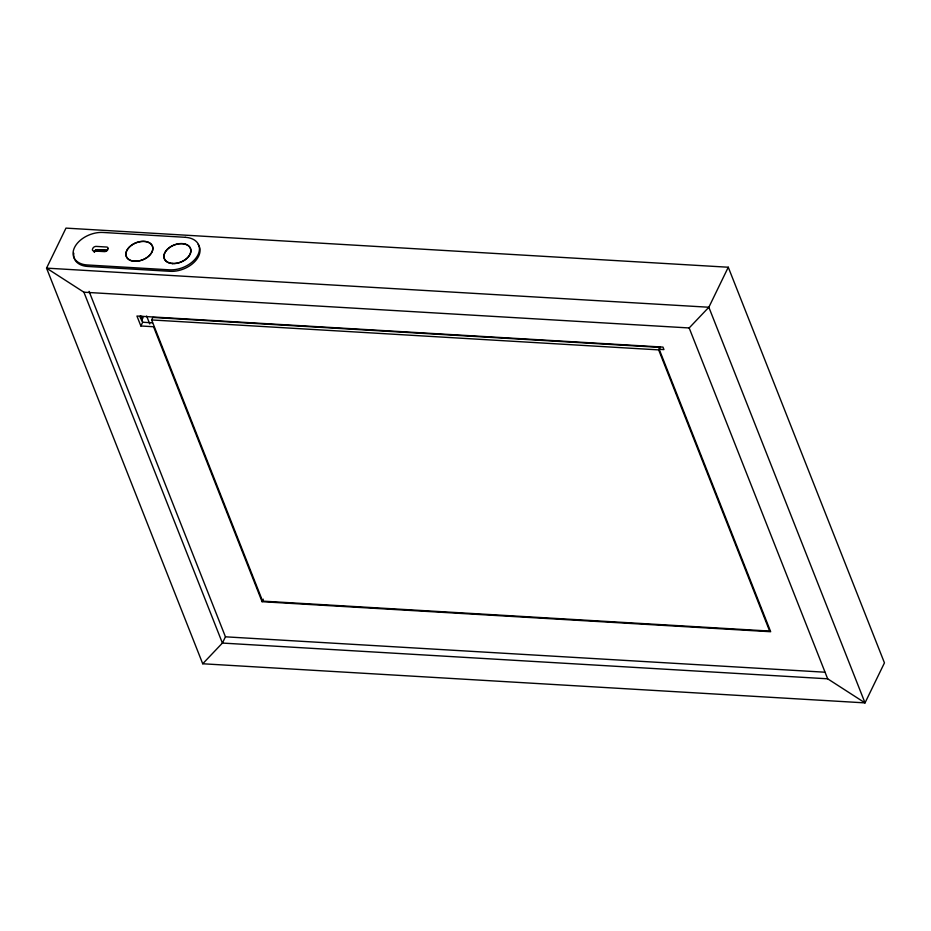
<?xml version="1.0" encoding="UTF-8"?>
<svg xmlns="http://www.w3.org/2000/svg" width="931" height="931" viewBox="0 0 931 931"><rect width="100%" height="100%" fill="white"/><g stroke="black" fill="none" stroke-linecap="round" stroke-linejoin="round"><path stroke-width="1.4" d="M94.136 251.987L94.566 251.102A2.211 1.443 -21.5 0 1 97.301 249.659L107.507 250.253M94.368 251.998L94.799 251.114A1.943 1.268 -21.5 0 1 97.208 249.845L107.414 250.451M660.416 346.809L659.206 349.311L770.682 631.73L262.077 601.694L153.545 326.734L140.872 325.99L142.687 322.242L140.232 316.016M151.637 319.938L152.847 317.436L659.87 347.379L658.659 349.881L769.646 631.067L262.623 601.123L151.637 319.938L658.659 349.881M89.073 291.356L225.442 636.816L222.404 643.065L202.725 663.768L46.55 268.128L65.985 228.118L728.275 267.232L884.45 662.872L865.015 702.882L202.725 663.768M262.077 601.694L263.298 599.203M728.275 267.232L708.852 307.242L689.173 327.956L83.906 292.206L46.55 268.128L708.852 307.242L865.015 702.882L827.659 678.804L222.404 643.065L83.906 292.206M106.181 250.881L97.243 250.358A1.676 1.094 -21.5 0 0 95.16 251.451M659.206 349.311L663.954 349.591L662.977 347.1L136.938 316.04L140.872 325.99M142.687 322.242L152.544 322.824M225.442 636.816L824.889 672.205M101.828 250.683L105.808 250.928M689.173 327.956L827.659 678.804M146.633 316.063L149.763 323.976M140.802 315.784L141.849 318.437A4.492 2.77 25.9 0 1 141.431 320.718M142.804 316.47A4.492 2.77 25.9 0 1 142.094 318.961M140.081 317.587A1.943 1.199 25.9 0 1 140.744 318.879M198.14 244.434A22.961 15.001 -21.5 0 1 194.009 262.402A22.961 15.001 -21.5 0 1 170.105 271.317L87.817 266.464A22.961 15.001 -21.5 0 1 73.782 253.232M95.032 251.545A2.642 1.722 -21.5 0 1 95.346 251.254M108.066 248.693L107.321 250.218A2.653 1.734 -21.5 0 1 104.656 251.626L94.008 251.021A2.642 1.722 -21.5 0 1 92.39 249.659A6.168 4.027 -21.5 0 1 92.984 248.123A2.642 1.722 -21.5 0 1 96.254 246.401L106.867 247.052A2.653 1.734 -21.5 0 1 108.066 248.693M185.304 237.312L103.027 232.459A22.961 15.001 -21.5 0 0 74.527 247.495A22.961 15.001 -21.5 0 0 87.235 264.963L169.512 269.827A22.961 15.001 -21.5 0 0 198 254.791A22.961 15.001 -21.5 0 0 185.304 237.312M172.607 263.45A13.953 9.112 -21.5 0 0 190.646 249.275A13.953 9.112 -21.5 0 0 168.965 247.995A13.953 9.112 -21.5 0 0 172.607 263.45M134.576 261.204A13.953 9.112 -21.5 0 0 152.614 247.029A13.953 9.112 -21.5 0 0 130.934 245.749A13.953 9.112 -21.5 0 0 134.576 261.204A14.128 9.229 -21.5 0 0 152.789 246.971A14.128 9.229 -21.5 0 0 130.829 245.679A14.128 9.229 -21.5 0 0 134.518 261.332M172.549 263.578A14.128 9.229 -21.5 0 0 190.808 249.217A14.128 9.229 -21.5 0 0 168.86 247.925A14.128 9.229 -21.5 0 0 172.549 263.578"/></g></svg>
